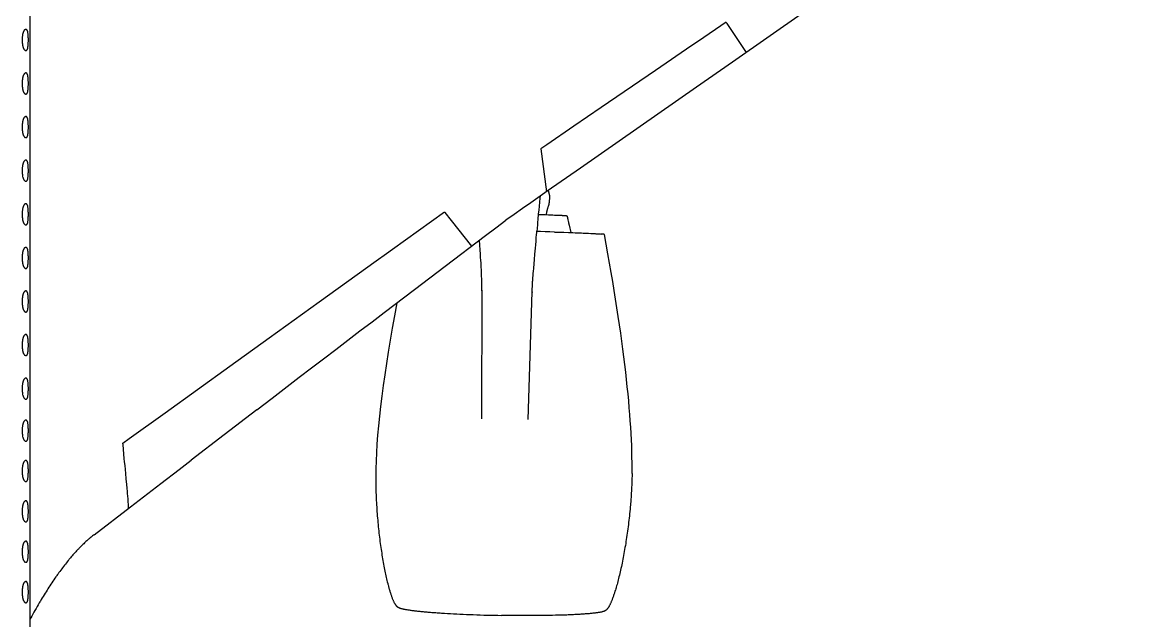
# Model space of a CAD drawing. Header units: millimetres. Extents: x -1718 to 143559, y -78490 to 15626.
# Drawn here: x 114042 to 131448, y -56601 to -47180 of the extents above; entities that cross this region are included whole.
import ezdxf

# ---------------------------------------------------------------- set-up
doc = ezdxf.new("R2010")
doc.units = ezdxf.units.MM
doc.header["$MEASUREMENT"] = 0
doc.layers.get('0').update_dxf_attribs({"linetype": 'CONTINUOUS'})

msp = doc.modelspace()

# ---------------------------------------------------------------- linework, layer by layer
at = {"color": 7, "ltscale": 0.03937}
for p, q in [((114162, -34121), (114162, -61865)), ((125112, -47180), (124678, -47478)), ((122293, -49109), (122201, -49172)), ((121274, -51410), (121267, -53422)), ((122000, -53435), (122063, -51424)), ((115626, -53805), (115724, -53734)), ((115629, -53831), (115626, -53805))]:
    msp.add_line(p, q, dxfattribs=at)
at = {"color": 7, "ltscale": 7.68947e-06}
msp.add_line((124678, -47478), (124678, -47478), dxfattribs=at)
at = {"color": 7, "ltscale": 0.009976}
msp.add_line((122201, -49172), (122289, -49849), dxfattribs=at)
at = {"color": 7, "ltscale": 0.013345}
msp.add_line((120684, -50165), (120692, -50176), dxfattribs=at)
at = {"color": 7, "ltscale": 3.84473e-06}
msp.add_line((119771, -50822), (119771, -50822), dxfattribs=at)
at = {"color": 7, "ltscale": 1.92237e-06}
msp.add_line((115654, -54097), (115654, -54097), dxfattribs=at)
at = {"color": 7, "ltscale": 4.08701e-05}
msp.add_line((115718, -54833), (115718, -54833), dxfattribs=at)
at = {"color": 7, "ltscale": 0.03937}
for points in [[(131448, -43459), (129747, -44647), (128329, -45635), (126346, -47019), (125213, -47809), (124646, -48205)], [(114140, -47460), (114140, -47449), (114140, -47436), (114139, -47423), (114139, -47416), (114139, -47410), (114138, -47400), (114138, -47390), (114137, -47380), (114136, -47371), (114136, -47366), (114135, -47362), (114134, -47354), (114134, -47350), (114133, -47347), (114133, -47342), (114132, -47338), (114131, -47334), (114130, -47330), (114129, -47326), (114128, -47324), (114128, -47322), (114127, -47320), (114126, -47318), (114125, -47316), (114125, -47314), (114123, -47312), (114122, -47309), (114120, -47307), (114119, -47305), (114118, -47304), (114117, -47303), (114116, -47301), (114115, -47300), (114114, -47299), (114112, -47298), (114111, -47297), (114110, -47296), (114108, -47295), (114107, -47295), (114105, -47294), (114104, -47294), (114103, -47294), (114101, -47294), (114100, -47294), (114099, -47294), (114098, -47294), (114097, -47294), (114096, -47294), (114095, -47295), (114093, -47295), (114092, -47296), (114091, -47296), (114090, -47297), (114089, -47297), (114087, -47298), (114085, -47300), (114083, -47301), (114081, -47303), (114079, -47304), (114078, -47306), (114077, -47307), (114076, -47308), (114073, -47311), (114070, -47314), (114070, -47315), (114068, -47317), (114067, -47319), (114066, -47321), (114064, -47324), (114063, -47327), (114061, -47331), (114060, -47334), (114058, -47338), (114058, -47341), (114057, -47343), (114056, -47346), (114055, -47349), (114054, -47354), (114052, -47360)], [(125112, -47180), (125119, -47191), (125126, -47201), (125136, -47216), (125147, -47233), (125429, -47659)], [(114052, -47361), (114051, -47366), (114050, -47372), (114049, -47378), (114048, -47382), (114047, -47386), (114046, -47393), (114045, -47401), (114044, -47410), (114044, -47418), (114043, -47426), (114042, -47435), (114042, -47443), (114042, -47452), (114042, -47460)], [(114042, -47460), (114042, -47469), (114042, -47478), (114042, -47487), (114043, -47495), (114044, -47504), (114044, -47513), (114045, -47517), (114045, -47521), (114046, -47527), (114047, -47532), (114048, -47538), (114048, -47541), (114049, -47545), (114050, -47550), (114051, -47555), (114052, -47559)], [(114052, -47560), (114053, -47563), (114054, -47566), (114055, -47570), (114056, -47574), (114057, -47578), (114059, -47582), (114060, -47586), (114062, -47590), (114063, -47594), (114064, -47595), (114065, -47597), (114066, -47599), (114067, -47601), (114068, -47603), (114069, -47605), (114070, -47605), (114073, -47609), (114075, -47611), (114078, -47614), (114079, -47615), (114080, -47616), (114082, -47618), (114084, -47620), (114086, -47621), (114088, -47622), (114090, -47624), (114091, -47624), (114092, -47625), (114093, -47625), (114094, -47625), (114095, -47626), (114096, -47626), (114097, -47626), (114099, -47627), (114101, -47627), (114102, -47627), (114104, -47626), (114105, -47626), (114107, -47626), (114108, -47625), (114110, -47624), (114111, -47623), (114113, -47622), (114114, -47621), (114115, -47620), (114117, -47618), (114118, -47617), (114119, -47616), (114119, -47615), (114120, -47614), (114121, -47612), (114122, -47610), (114124, -47608), (114125, -47606), (114125, -47605), (114126, -47602), (114127, -47600), (114128, -47598), (114129, -47596), (114129, -47594), (114130, -47591), (114131, -47587), (114132, -47583), (114132, -47579), (114133, -47574), (114134, -47570), (114134, -47566), (114135, -47559), (114136, -47554), (114136, -47550), (114137, -47541), (114138, -47531), (114138, -47521), (114139, -47511), (114139, -47505), (114139, -47498), (114140, -47485), (114140, -47472), (114140, -47460)], [(124678, -47478), (124573, -47549), (124002, -47940), (123150, -48523), (122719, -48818), (122293, -49109)], [(114140, -48146), (114140, -48135), (114140, -48122), (114139, -48109), (114139, -48102), (114139, -48096), (114138, -48086), (114138, -48076), (114137, -48066), (114136, -48057), (114136, -48052), (114135, -48048), (114134, -48040), (114134, -48036), (114133, -48033), (114133, -48028), (114132, -48024), (114131, -48020), (114130, -48016), (114129, -48012), (114128, -48010), (114128, -48008), (114127, -48006), (114126, -48004), (114125, -48002), (114125, -48000), (114123, -47998), (114122, -47995), (114120, -47993), (114119, -47991), (114118, -47990), (114117, -47989), (114116, -47987), (114115, -47986), (114114, -47985), (114112, -47984), (114111, -47983), (114110, -47982), (114108, -47981), (114107, -47981), (114105, -47980), (114104, -47980), (114103, -47980), (114101, -47980), (114100, -47980), (114099, -47980), (114098, -47980), (114097, -47980), (114096, -47980), (114095, -47980), (114093, -47981), (114092, -47982), (114091, -47982), (114090, -47983), (114089, -47983), (114087, -47984), (114085, -47986), (114083, -47987), (114081, -47989), (114079, -47990), (114078, -47992), (114077, -47993), (114076, -47994), (114073, -47997), (114070, -48000), (114070, -48001), (114068, -48003), (114067, -48005), (114066, -48007), (114064, -48010), (114063, -48013), (114061, -48017), (114060, -48020), (114058, -48024), (114058, -48027), (114057, -48029), (114056, -48032), (114055, -48035), (114054, -48040), (114052, -48046)], [(114052, -48047), (114051, -48052), (114050, -48058), (114049, -48064), (114048, -48068), (114047, -48072), (114046, -48079), (114045, -48087), (114044, -48095), (114044, -48104), (114043, -48112), (114042, -48121), (114042, -48129), (114042, -48138), (114042, -48146)], [(114042, -48146), (114042, -48155), (114042, -48164), (114042, -48173), (114043, -48181), (114044, -48190), (114044, -48199), (114045, -48203), (114045, -48207), (114046, -48213), (114047, -48218), (114048, -48224), (114048, -48227), (114049, -48231), (114050, -48236), (114051, -48241), (114052, -48245)], [(114052, -48246), (114053, -48249), (114054, -48252), (114055, -48256), (114056, -48260), (114057, -48264), (114059, -48268), (114060, -48272), (114062, -48276), (114063, -48280), (114064, -48281), (114065, -48283), (114066, -48285), (114067, -48287), (114068, -48289), (114069, -48290), (114070, -48291), (114073, -48294), (114075, -48297), (114078, -48300), (114079, -48301), (114080, -48302), (114082, -48304), (114084, -48306), (114086, -48307), (114088, -48308), (114090, -48310), (114091, -48310), (114092, -48311), (114093, -48311), (114094, -48311), (114095, -48312), (114096, -48312), (114097, -48312), (114099, -48313), (114101, -48313), (114102, -48313), (114104, -48312), (114105, -48312), (114107, -48312), (114108, -48311), (114110, -48310), (114111, -48309), (114113, -48308), (114114, -48307), (114115, -48306), (114117, -48304), (114118, -48303), (114119, -48302), (114119, -48301), (114120, -48300), (114121, -48298), (114122, -48296), (114124, -48294), (114125, -48292), (114125, -48291), (114126, -48288), (114127, -48286), (114128, -48284), (114129, -48282), (114129, -48280), (114130, -48277), (114131, -48273), (114132, -48269), (114132, -48264), (114133, -48260), (114134, -48256), (114134, -48252), (114135, -48245), (114136, -48240), (114136, -48236), (114137, -48227), (114138, -48217), (114138, -48207), (114139, -48197), (114139, -48191), (114139, -48184), (114140, -48171), (114140, -48158), (114140, -48146)], [(124646, -48205), (122822, -49478), (122301, -49841), (122041, -50023), (121910, -50114), (121780, -50205), (121650, -50296)], [(114052, -48733), (114051, -48738), (114050, -48744), (114049, -48750), (114048, -48754), (114047, -48758), (114046, -48765), (114045, -48773), (114044, -48781), (114044, -48790), (114043, -48798), (114042, -48807), (114042, -48815), (114042, -48824), (114042, -48832)], [(114140, -48832), (114140, -48821), (114140, -48808), (114139, -48795), (114139, -48788), (114139, -48782), (114138, -48772), (114138, -48762), (114137, -48752), (114136, -48742), (114136, -48738), (114135, -48734), (114134, -48726), (114134, -48722), (114133, -48719), (114133, -48714), (114132, -48710), (114131, -48706), (114130, -48702), (114129, -48698), (114128, -48696), (114128, -48694), (114127, -48692), (114126, -48690), (114125, -48688), (114125, -48686), (114123, -48684), (114122, -48681), (114120, -48679), (114119, -48677), (114118, -48676), (114117, -48675), (114116, -48673), (114115, -48672), (114114, -48671), (114112, -48670), (114111, -48669), (114110, -48668), (114108, -48667), (114107, -48667), (114105, -48666), (114104, -48666), (114103, -48666), (114101, -48666), (114100, -48666), (114099, -48666), (114098, -48666), (114097, -48666), (114096, -48666), (114095, -48666), (114093, -48667), (114092, -48668), (114091, -48668), (114090, -48669), (114089, -48669), (114087, -48670), (114085, -48672), (114083, -48673), (114081, -48675), (114079, -48676), (114078, -48678), (114077, -48679), (114076, -48680), (114073, -48683), (114070, -48686), (114070, -48687), (114068, -48689), (114067, -48691), (114066, -48693), (114064, -48696), (114063, -48699), (114061, -48703), (114060, -48706), (114058, -48710), (114058, -48713), (114057, -48715), (114056, -48718), (114055, -48721), (114054, -48726), (114052, -48732)], [(114042, -48832), (114042, -48841), (114042, -48850), (114042, -48859), (114043, -48867), (114044, -48876), (114044, -48885), (114045, -48889), (114045, -48893), (114046, -48899), (114047, -48904), (114048, -48910), (114048, -48913), (114049, -48917), (114050, -48922), (114051, -48927), (114052, -48931)], [(114052, -48932), (114053, -48935), (114054, -48938), (114055, -48942), (114056, -48946), (114057, -48950), (114059, -48954), (114060, -48958), (114062, -48962), (114063, -48966), (114064, -48967), (114065, -48969), (114066, -48971), (114067, -48973), (114068, -48975), (114069, -48976), (114070, -48977), (114073, -48980), (114075, -48983), (114078, -48986), (114079, -48987), (114080, -48988), (114082, -48990), (114084, -48992), (114086, -48993), (114088, -48994), (114090, -48996), (114091, -48996), (114092, -48997), (114093, -48997), (114094, -48997), (114095, -48998), (114096, -48998), (114097, -48998), (114099, -48999), (114101, -48999), (114102, -48999), (114104, -48998), (114105, -48998), (114107, -48998), (114108, -48997), (114110, -48996), (114111, -48995), (114113, -48994), (114114, -48993), (114115, -48992), (114117, -48990), (114118, -48989), (114119, -48988), (114119, -48987), (114120, -48986), (114121, -48984), (114122, -48982), (114124, -48980), (114125, -48978), (114125, -48977), (114126, -48974), (114127, -48972), (114128, -48970), (114129, -48967), (114129, -48966), (114130, -48963), (114131, -48959), (114132, -48955), (114132, -48950), (114133, -48946), (114134, -48942), (114134, -48938), (114135, -48931), (114136, -48926), (114136, -48922), (114137, -48913), (114138, -48903), (114138, -48893), (114139, -48883), (114139, -48877), (114139, -48870), (114140, -48857), (114140, -48844), (114140, -48832)], [(114052, -49419), (114051, -49424), (114050, -49430), (114049, -49436), (114048, -49440), (114047, -49444), (114046, -49451), (114045, -49459), (114044, -49467), (114044, -49476), (114043, -49484), (114042, -49492), (114042, -49501), (114042, -49510), (114042, -49518)], [(114140, -49518), (114140, -49507), (114140, -49494), (114139, -49481), (114139, -49474), (114139, -49468), (114138, -49458), (114138, -49448), (114137, -49438), (114136, -49428), (114136, -49424), (114135, -49420), (114134, -49412), (114134, -49408), (114133, -49405), (114133, -49400), (114132, -49396), (114131, -49392), (114130, -49388), (114129, -49384), (114128, -49382), (114128, -49380), (114127, -49378), (114126, -49376), (114125, -49374), (114125, -49372), (114123, -49370), (114122, -49367), (114120, -49365), (114119, -49363), (114118, -49362), (114117, -49361), (114116, -49359), (114115, -49358), (114114, -49357), (114112, -49356), (114111, -49355), (114110, -49354), (114108, -49353), (114107, -49353), (114105, -49352), (114104, -49352), (114103, -49352), (114101, -49352), (114100, -49352), (114099, -49352), (114098, -49352), (114097, -49352), (114096, -49352), (114095, -49352), (114093, -49353), (114092, -49354), (114091, -49354), (114090, -49354), (114089, -49355), (114087, -49356), (114085, -49358), (114083, -49359), (114081, -49361), (114079, -49362), (114078, -49364), (114077, -49365), (114076, -49366), (114073, -49369), (114070, -49372), (114070, -49373), (114068, -49375), (114067, -49377), (114066, -49379), (114064, -49382), (114063, -49385), (114061, -49389), (114060, -49392), (114058, -49396), (114058, -49399), (114057, -49401), (114056, -49404), (114055, -49407), (114054, -49412), (114052, -49418)], [(114042, -49518), (114042, -49527), (114042, -49536), (114042, -49545), (114043, -49553), (114044, -49562), (114044, -49571), (114045, -49575), (114045, -49579), (114046, -49585), (114047, -49590), (114048, -49596), (114048, -49599), (114049, -49603), (114050, -49608), (114051, -49613), (114052, -49617)], [(114052, -49618), (114053, -49621), (114054, -49624), (114055, -49628), (114056, -49632), (114057, -49636), (114059, -49640), (114060, -49644), (114062, -49648), (114063, -49652), (114064, -49653), (114065, -49655), (114066, -49657), (114067, -49659), (114068, -49661), (114069, -49662), (114070, -49663), (114073, -49666), (114075, -49669), (114078, -49672), (114079, -49673), (114080, -49674), (114082, -49676), (114084, -49678), (114086, -49679), (114088, -49680), (114090, -49682), (114091, -49682), (114092, -49683), (114093, -49683), (114094, -49683), (114095, -49684), (114096, -49684), (114097, -49684), (114099, -49685), (114101, -49685), (114102, -49685), (114104, -49684), (114105, -49684), (114107, -49684), (114108, -49683), (114110, -49682), (114111, -49681), (114113, -49680), (114114, -49679), (114115, -49678), (114117, -49676), (114118, -49675), (114119, -49674), (114119, -49673), (114120, -49672), (114121, -49670), (114122, -49668), (114124, -49666), (114125, -49664), (114125, -49663), (114126, -49660), (114127, -49658), (114128, -49656), (114129, -49653), (114129, -49652), (114130, -49649), (114131, -49645), (114132, -49641), (114132, -49636), (114133, -49632), (114134, -49628), (114134, -49624), (114135, -49617), (114136, -49612), (114136, -49608), (114137, -49599), (114138, -49589), (114138, -49579), (114139, -49569), (114139, -49563), (114139, -49556), (114140, -49543), (114140, -49530), (114140, -49518)], [(122189, -49919), (122186, -49950), (122180, -50013), (122173, -50076), (122167, -50137), (122160, -50197), (122158, -50217)], [(122335, -49933), (122335, -49943), (122334, -49953), (122334, -49962), (122334, -49970), (122333, -49979), (122333, -49987), (122332, -49994), (122331, -50001), (122331, -50008), (122330, -50014), (122329, -50021), (122328, -50027), (122327, -50032), (122326, -50038), (122325, -50043), (122324, -50048), (122323, -50053), (122322, -50057), (122321, -50062), (122320, -50066), (122318, -50070), (122317, -50075), (122316, -50079), (122315, -50083), (122312, -50091), (122309, -50099), (122307, -50107), (122304, -50115), (122302, -50119), (122301, -50124), (122300, -50128), (122298, -50133), (122297, -50138), (122296, -50143), (122294, -50149), (122293, -50154), (122292, -50160), (122291, -50166), (122289, -50173), (122288, -50179), (122287, -50187), (122286, -50194), (122285, -50202), (122284, -50210)], [(122315, -49831), (122318, -49840), (122320, -49848), (122322, -49856), (122324, -49863), (122326, -49869), (122328, -49876), (122329, -49881), (122330, -49887), (122331, -49891), (122332, -49896), (122333, -49900), (122334, -49905), (122334, -49909), (122334, -49912), (122335, -49916), (122335, -49920), (122335, -49923), (122335, -49926), (122335, -49930), (122335, -49933)], [(114052, -50105), (114051, -50110), (114050, -50116), (114049, -50122), (114048, -50126), (114047, -50130), (114046, -50137), (114045, -50145), (114044, -50153), (114044, -50162), (114043, -50170), (114042, -50178), (114042, -50187), (114042, -50196), (114042, -50204)], [(114140, -50204), (114140, -50193), (114140, -50180), (114139, -50167), (114139, -50160), (114139, -50154), (114138, -50144), (114138, -50134), (114137, -50124), (114136, -50114), (114136, -50110), (114135, -50106), (114134, -50098), (114134, -50094), (114133, -50091), (114133, -50086), (114132, -50082), (114131, -50078), (114130, -50074), (114129, -50070), (114128, -50068), (114128, -50066), (114127, -50064), (114126, -50062), (114125, -50060), (114125, -50058), (114123, -50056), (114122, -50053), (114120, -50051), (114119, -50049), (114118, -50048), (114117, -50047), (114116, -50045), (114115, -50044), (114114, -50043), (114112, -50042), (114111, -50041), (114110, -50040), (114108, -50039), (114107, -50039), (114105, -50038), (114104, -50038), (114103, -50038), (114101, -50038), (114100, -50038), (114099, -50038), (114098, -50038), (114097, -50038), (114096, -50038), (114095, -50038), (114093, -50039), (114092, -50040), (114091, -50040), (114090, -50040), (114089, -50041), (114087, -50042), (114085, -50044), (114083, -50045), (114081, -50047), (114079, -50048), (114078, -50050), (114077, -50051), (114076, -50052), (114073, -50055), (114070, -50058), (114070, -50059), (114068, -50061), (114067, -50063), (114066, -50065), (114064, -50068), (114063, -50071), (114061, -50075), (114060, -50078), (114058, -50082), (114058, -50085), (114057, -50087), (114056, -50090), (114055, -50093), (114054, -50098), (114052, -50104)], [(114042, -50204), (114042, -50213), (114042, -50222), (114042, -50231), (114043, -50239), (114044, -50248), (114044, -50257), (114045, -50261), (114045, -50265), (114046, -50271), (114047, -50276), (114048, -50282), (114048, -50285), (114049, -50289), (114050, -50294), (114051, -50299), (114052, -50303)], [(114052, -50304), (114053, -50307), (114054, -50310), (114055, -50314), (114056, -50318), (114057, -50322), (114059, -50326), (114060, -50330), (114062, -50334), (114063, -50338), (114064, -50339), (114065, -50341), (114066, -50343), (114067, -50345), (114068, -50347), (114069, -50348), (114070, -50349), (114073, -50352), (114075, -50355), (114078, -50358), (114079, -50359), (114080, -50360), (114082, -50362), (114084, -50364), (114086, -50365), (114088, -50366), (114090, -50368), (114091, -50368), (114092, -50369), (114093, -50369), (114094, -50369), (114095, -50370), (114096, -50370), (114097, -50370), (114099, -50371), (114101, -50371), (114102, -50371), (114104, -50370), (114105, -50370), (114107, -50370), (114108, -50369), (114110, -50368), (114111, -50367), (114113, -50366), (114114, -50365), (114115, -50364), (114117, -50362), (114118, -50361), (114119, -50360), (114119, -50359), (114120, -50358), (114121, -50356), (114122, -50354), (114124, -50352), (114125, -50350), (114125, -50349), (114126, -50346), (114127, -50344), (114128, -50342), (114129, -50339), (114129, -50338), (114130, -50335), (114131, -50331), (114132, -50327), (114132, -50322), (114133, -50318), (114134, -50314), (114134, -50310), (114135, -50303), (114136, -50298), (114136, -50294), (114137, -50285), (114138, -50275), (114138, -50265), (114139, -50255), (114139, -50249), (114139, -50242), (114140, -50229), (114140, -50216), (114140, -50204)], [(119737, -51749), (120215, -51385), (120693, -51022), (121331, -50538), (121491, -50417), (121650, -50296)], [(119771, -50822), (119865, -50754), (120684, -50165)], [(120692, -50176), (120790, -50300), (121110, -50706)], [(122158, -50217), (122158, -50219), (122157, -50230), (122156, -50236), (122155, -50249), (122153, -50272), (122151, -50295), (122149, -50319), (122145, -50369), (122141, -50422), (122137, -50475)], [(122159, -50206), (122215, -50208), (122268, -50209), (122319, -50211), (122367, -50213), (122390, -50214), (122412, -50215), (122439, -50216), (122465, -50217), (122489, -50218)], [(122489, -50218), (122496, -50219), (122509, -50219), (122518, -50220), (122522, -50220), (122529, -50220), (122535, -50221), (122542, -50221), (122548, -50222), (122552, -50222), (122560, -50223), (122565, -50224), (122567, -50224), (122571, -50225), (122576, -50225), (122578, -50225), (122580, -50225), (122583, -50225), (122586, -50225), (122590, -50225), (122594, -50225), (122596, -50225), (122597, -50225), (122600, -50225), (122601, -50225), (122602, -50225), (122603, -50225), (122604, -50226), (122606, -50226), (122607, -50226), (122608, -50227), (122608, -50227), (122609, -50228), (122610, -50228), (122610, -50228), (122610, -50229), (122611, -50229), (122611, -50230), (122612, -50231), (122613, -50232), (122613, -50233), (122613, -50234), (122614, -50235), (122614, -50237), (122615, -50238), (122615, -50240), (122615, -50242), (122616, -50244), (122616, -50247), (122617, -50250), (122617, -50253), (122618, -50257), (122619, -50261), (122621, -50268), (122622, -50273), (122624, -50283), (122626, -50292), (122630, -50310), (122633, -50320), (122637, -50340), (122645, -50375), (122671, -50491)], [(122063, -51415), (122069, -51301), (122070, -51281), (122071, -51261), (122072, -51246), (122073, -51231), (122075, -51200), (122078, -51170), (122079, -51150), (122081, -51130), (122083, -51103), (122088, -51050), (122099, -50917), (122106, -50832), (122115, -50736), (122119, -50682), (122124, -50628), (122128, -50574), (122133, -50521), (122135, -50498), (122137, -50475)], [(122128, -50474), (122131, -50474), (122133, -50474), (122135, -50474), (122136, -50475), (122136, -50475), (122136, -50475), (122137, -50475), (122137, -50475), (122137, -50475)], [(122412, -50483), (122340, -50481), (122267, -50479), (122194, -50477), (122137, -50476)], [(121253, -50882), (121252, -50858), (121250, -50833), (121249, -50809), (121247, -50785), (121246, -50762), (121244, -50738), (121242, -50714), (121240, -50690), (121238, -50664), (121236, -50638), (121234, -50612)], [(122412, -50483), (122487, -50485), (122562, -50487), (122634, -50490), (122705, -50492), (122740, -50494), (122774, -50495), (122806, -50496), (122838, -50497), (122867, -50499), (122895, -50500), (122921, -50501), (122947, -50502), (122984, -50504), (123019, -50506), (123052, -50508), (123067, -50509), (123081, -50509), (123094, -50510), (123106, -50511), (123120, -50512), (123134, -50513), (123147, -50514)], [(123201, -50523), (123201, -50523), (123201, -50523), (123201, -50523), (123201, -50522), (123200, -50522), (123200, -50522), (123199, -50521), (123197, -50521), (123196, -50521), (123195, -50520), (123193, -50520), (123191, -50520), (123188, -50519), (123186, -50519), (123180, -50518), (123173, -50517), (123167, -50516), (123161, -50516), (123154, -50515), (123147, -50514)], [(114052, -50791), (114051, -50796), (114050, -50802), (114049, -50808), (114048, -50812), (114047, -50816), (114046, -50823), (114045, -50831), (114044, -50839), (114044, -50848), (114043, -50856), (114042, -50864), (114042, -50873), (114042, -50882), (114042, -50890)], [(114140, -50890), (114140, -50879), (114140, -50866), (114139, -50853), (114139, -50846), (114139, -50840), (114138, -50829), (114138, -50820), (114137, -50810), (114136, -50800), (114136, -50796), (114135, -50791), (114134, -50784), (114134, -50780), (114133, -50777), (114133, -50772), (114132, -50768), (114131, -50764), (114130, -50760), (114129, -50756), (114128, -50754), (114128, -50752), (114127, -50750), (114126, -50748), (114125, -50746), (114125, -50744), (114123, -50742), (114122, -50739), (114120, -50737), (114119, -50735), (114118, -50734), (114117, -50733), (114116, -50731), (114115, -50730), (114114, -50729), (114112, -50728), (114111, -50727), (114110, -50726), (114108, -50725), (114107, -50725), (114105, -50724), (114104, -50724), (114103, -50724), (114101, -50724), (114100, -50724), (114099, -50724), (114098, -50724), (114097, -50724), (114096, -50724), (114095, -50724), (114093, -50725), (114092, -50726), (114091, -50726), (114090, -50726), (114089, -50727), (114087, -50728), (114085, -50730), (114083, -50731), (114081, -50733), (114079, -50734), (114078, -50736), (114077, -50737), (114076, -50738), (114073, -50741), (114070, -50744), (114070, -50745), (114068, -50747), (114067, -50749), (114066, -50751), (114064, -50754), (114063, -50757), (114061, -50761), (114060, -50764), (114058, -50768), (114058, -50771), (114057, -50773), (114056, -50776), (114055, -50779), (114054, -50784), (114052, -50790)], [(115724, -53734), (116292, -53326), (117309, -52594), (117928, -52148), (118716, -51581), (119611, -50937), (119771, -50822)], [(114042, -50890), (114042, -50899), (114042, -50908), (114042, -50917), (114043, -50925), (114044, -50934), (114044, -50943), (114045, -50947), (114045, -50951), (114046, -50957), (114047, -50962), (114048, -50967), (114048, -50971), (114049, -50975), (114050, -50980), (114051, -50985), (114052, -50989)], [(114052, -50990), (114053, -50993), (114054, -50996), (114055, -51000), (114056, -51004), (114057, -51008), (114059, -51012), (114060, -51016), (114062, -51020), (114063, -51024), (114064, -51025), (114065, -51027), (114066, -51029), (114067, -51031), (114068, -51033), (114069, -51034), (114070, -51035), (114073, -51038), (114075, -51041), (114078, -51044), (114079, -51045), (114080, -51046), (114082, -51048), (114084, -51050), (114086, -51051), (114088, -51052), (114090, -51054), (114091, -51054), (114092, -51055), (114093, -51055), (114094, -51055), (114095, -51056), (114096, -51056), (114097, -51056), (114099, -51057), (114101, -51057), (114102, -51057), (114104, -51056), (114105, -51056), (114107, -51056), (114108, -51055), (114110, -51054), (114111, -51053), (114113, -51052), (114114, -51051), (114115, -51050), (114117, -51048), (114118, -51047), (114119, -51046), (114119, -51045), (114120, -51044), (114121, -51042), (114122, -51040), (114124, -51038), (114125, -51036), (114125, -51035), (114126, -51032), (114127, -51030), (114128, -51028), (114129, -51025), (114129, -51024), (114130, -51021), (114131, -51017), (114132, -51013), (114132, -51008), (114133, -51004), (114134, -51000), (114134, -50996), (114135, -50989), (114136, -50984), (114136, -50980), (114137, -50970), (114138, -50961), (114138, -50951), (114139, -50941), (114139, -50934), (114139, -50928), (114140, -50915), (114140, -50902), (114140, -50890)], [(121274, -51410), (121274, -51386), (121274, -51361), (121274, -51337), (121273, -51313), (121273, -51291), (121272, -51270), (121272, -51248), (121271, -51232), (121270, -51216), (121269, -51184), (121268, -51151), (121266, -51119), (121264, -51079), (121262, -51038), (121260, -51001), (121259, -50975), (121256, -50925), (121253, -50882)], [(114052, -51477), (114051, -51482), (114050, -51488), (114049, -51494), (114048, -51498), (114047, -51502), (114046, -51509), (114045, -51517), (114044, -51525), (114044, -51534), (114043, -51542), (114042, -51550), (114042, -51559), (114042, -51567), (114042, -51576)], [(114140, -51576), (114140, -51565), (114140, -51552), (114139, -51539), (114139, -51532), (114139, -51526), (114138, -51515), (114138, -51506), (114137, -51496), (114136, -51486), (114136, -51482), (114135, -51477), (114134, -51470), (114134, -51466), (114133, -51463), (114133, -51458), (114132, -51454), (114131, -51450), (114130, -51446), (114129, -51442), (114128, -51440), (114128, -51438), (114127, -51436), (114126, -51434), (114125, -51432), (114125, -51430), (114123, -51428), (114122, -51425), (114120, -51423), (114119, -51421), (114118, -51420), (114117, -51419), (114116, -51417), (114115, -51416), (114114, -51415), (114112, -51414), (114111, -51413), (114110, -51412), (114108, -51411), (114107, -51411), (114105, -51410), (114104, -51410), (114103, -51410), (114101, -51410), (114100, -51410), (114099, -51410), (114098, -51410), (114097, -51410), (114096, -51410), (114095, -51410), (114093, -51411), (114092, -51411), (114091, -51412), (114090, -51412), (114089, -51413), (114087, -51414), (114085, -51416), (114083, -51417), (114081, -51419), (114079, -51420), (114078, -51422), (114077, -51423), (114076, -51424), (114073, -51427), (114070, -51430), (114070, -51431), (114068, -51433), (114067, -51435), (114066, -51437), (114064, -51440), (114063, -51443), (114061, -51447), (114060, -51450), (114058, -51454), (114058, -51457), (114057, -51459), (114056, -51462), (114055, -51464), (114054, -51470), (114052, -51476)], [(121274, -51397), (121274, -51397), (121274, -51398), (121274, -51398), (121274, -51400), (121274, -51401), (121274, -51404), (121274, -51410), (121274, -51416)], [(121274, -51410), (121274, -51411), (121274, -51415), (121274, -51420)], [(122063, -51426), (122063, -51431), (122063, -51434), (122063, -51435), (122063, -51435), (122063, -51435), (122063, -51434), (122063, -51430), (122063, -51424), (122063, -51418), (122063, -51416), (122063, -51415)], [(122063, -51434), (122063, -51432), (122063, -51429), (122063, -51425), (122063, -51424)], [(114042, -51576), (114042, -51585), (114042, -51594), (114042, -51603), (114043, -51611), (114044, -51620), (114044, -51629), (114045, -51633), (114045, -51637), (114046, -51643), (114047, -51648), (114048, -51653), (114048, -51657), (114049, -51661), (114050, -51666), (114051, -51671), (114052, -51675)], [(114052, -51676), (114053, -51679), (114054, -51682), (114055, -51686), (114056, -51690), (114057, -51694), (114059, -51698), (114060, -51702), (114062, -51706), (114063, -51710), (114064, -51711), (114065, -51713), (114066, -51715), (114067, -51717), (114068, -51719), (114069, -51720), (114070, -51721), (114073, -51724), (114075, -51727), (114078, -51730), (114079, -51731), (114080, -51732), (114082, -51734), (114084, -51736), (114086, -51737), (114088, -51738), (114090, -51740), (114091, -51740), (114092, -51741), (114093, -51741), (114094, -51741), (114095, -51742), (114096, -51742), (114097, -51742), (114099, -51743), (114101, -51743), (114102, -51743), (114104, -51742), (114105, -51742), (114107, -51742), (114108, -51741), (114110, -51740), (114111, -51739), (114113, -51738), (114114, -51737), (114115, -51736), (114117, -51734), (114118, -51733), (114119, -51732), (114119, -51731), (114120, -51730), (114121, -51728), (114122, -51726), (114124, -51724), (114125, -51722), (114125, -51721), (114126, -51718), (114127, -51716), (114128, -51714), (114129, -51711), (114129, -51709), (114130, -51707), (114131, -51703), (114132, -51699), (114132, -51694), (114133, -51690), (114134, -51686), (114134, -51682), (114135, -51675), (114136, -51670), (114136, -51666), (114137, -51656), (114138, -51647), (114138, -51637), (114139, -51627), (114139, -51620), (114139, -51614), (114140, -51601), (114140, -51588), (114140, -51576)], [(117733, -53279), (117972, -53096), (118210, -52914), (118401, -52768), (118591, -52622), (118782, -52477), (118973, -52331), (119164, -52185), (119355, -52040), (119546, -51894), (119737, -51749)], [(114052, -52163), (114051, -52168), (114050, -52174), (114049, -52180), (114048, -52184), (114047, -52188), (114046, -52195), (114045, -52203), (114044, -52211), (114044, -52220), (114043, -52228), (114042, -52236), (114042, -52245), (114042, -52253), (114042, -52262)], [(114140, -52262), (114140, -52251), (114140, -52238), (114139, -52225), (114139, -52218), (114139, -52212), (114138, -52201), (114138, -52192), (114137, -52182), (114136, -52172), (114136, -52168), (114135, -52163), (114134, -52156), (114134, -52152), (114133, -52149), (114133, -52144), (114132, -52140), (114131, -52136), (114130, -52132), (114129, -52128), (114128, -52126), (114128, -52124), (114127, -52122), (114126, -52120), (114125, -52118), (114125, -52116), (114123, -52114), (114122, -52111), (114120, -52109), (114119, -52107), (114118, -52106), (114117, -52105), (114116, -52103), (114115, -52102), (114114, -52101), (114112, -52100), (114111, -52099), (114110, -52098), (114108, -52097), (114107, -52097), (114105, -52096), (114104, -52096), (114103, -52096), (114101, -52096), (114100, -52096), (114099, -52096), (114098, -52096), (114097, -52096), (114096, -52096), (114095, -52096), (114093, -52097), (114092, -52097), (114091, -52098), (114090, -52098), (114089, -52099), (114087, -52100), (114085, -52102), (114083, -52103), (114081, -52105), (114079, -52106), (114078, -52108), (114077, -52109), (114076, -52110), (114073, -52113), (114070, -52116), (114070, -52117), (114068, -52119), (114067, -52121), (114066, -52123), (114064, -52126), (114063, -52129), (114061, -52133), (114060, -52136), (114058, -52140), (114058, -52142), (114057, -52145), (114056, -52148), (114055, -52150), (114054, -52156), (114052, -52162)], [(114042, -52262), (114042, -52271), (114042, -52280), (114042, -52289), (114043, -52297), (114044, -52306), (114044, -52315), (114045, -52319), (114045, -52323), (114046, -52329), (114047, -52334), (114048, -52339), (114048, -52343), (114049, -52347), (114050, -52352), (114051, -52357), (114052, -52361)], [(114052, -52362), (114053, -52365), (114054, -52368), (114055, -52372), (114056, -52376), (114057, -52380), (114059, -52384), (114060, -52388), (114062, -52392), (114063, -52396), (114064, -52397), (114065, -52399), (114066, -52401), (114067, -52403), (114068, -52405), (114069, -52406), (114070, -52407), (114073, -52410), (114075, -52413), (114078, -52416), (114079, -52417), (114080, -52418), (114082, -52420), (114084, -52422), (114086, -52423), (114088, -52424), (114090, -52426), (114091, -52426), (114092, -52427), (114093, -52427), (114094, -52427), (114095, -52428), (114096, -52428), (114097, -52428), (114099, -52429), (114101, -52429), (114102, -52429), (114104, -52428), (114105, -52428), (114107, -52428), (114108, -52427), (114110, -52426), (114111, -52425), (114113, -52424), (114114, -52423), (114115, -52422), (114117, -52420), (114118, -52419), (114119, -52418), (114119, -52417), (114120, -52416), (114121, -52414), (114122, -52412), (114124, -52410), (114125, -52408), (114125, -52407), (114126, -52404), (114127, -52402), (114128, -52400), (114129, -52397), (114129, -52395), (114130, -52393), (114131, -52389), (114132, -52385), (114132, -52380), (114133, -52376), (114134, -52372), (114134, -52368), (114135, -52361), (114136, -52356), (114136, -52352), (114137, -52342), (114138, -52333), (114138, -52323), (114139, -52313), (114139, -52306), (114139, -52300), (114140, -52287), (114140, -52274), (114140, -52262)], [(114052, -52849), (114051, -52854), (114050, -52860), (114049, -52866), (114048, -52870), (114047, -52874), (114046, -52881), (114045, -52889), (114044, -52897), (114044, -52906), (114043, -52914), (114042, -52922), (114042, -52931), (114042, -52939), (114042, -52948)], [(114140, -52948), (114140, -52937), (114140, -52924), (114139, -52911), (114139, -52904), (114139, -52898), (114138, -52887), (114138, -52877), (114137, -52868), (114136, -52858), (114136, -52854), (114135, -52849), (114134, -52842), (114134, -52838), (114133, -52835), (114133, -52830), (114132, -52826), (114131, -52822), (114130, -52818), (114129, -52814), (114128, -52812), (114128, -52810), (114127, -52808), (114126, -52806), (114125, -52804), (114125, -52802), (114123, -52800), (114122, -52797), (114120, -52795), (114119, -52793), (114118, -52792), (114117, -52791), (114116, -52789), (114115, -52788), (114114, -52787), (114112, -52786), (114111, -52785), (114110, -52784), (114108, -52783), (114107, -52783), (114105, -52782), (114104, -52782), (114103, -52782), (114101, -52781), (114100, -52781), (114099, -52782), (114098, -52782), (114097, -52782), (114096, -52782), (114095, -52782), (114093, -52783), (114092, -52783), (114091, -52784), (114090, -52784), (114089, -52785), (114087, -52786), (114085, -52788), (114083, -52789), (114081, -52791), (114079, -52792), (114078, -52794), (114077, -52795), (114076, -52796), (114073, -52799), (114070, -52802), (114070, -52803), (114068, -52805), (114067, -52807), (114066, -52809), (114064, -52812), (114063, -52815), (114061, -52819), (114060, -52822), (114058, -52826), (114058, -52828), (114057, -52831), (114056, -52834), (114055, -52836), (114054, -52842), (114052, -52848)], [(114042, -52948), (114042, -52957), (114042, -52966), (114042, -52975), (114043, -52983), (114044, -52992), (114044, -53001), (114045, -53005), (114045, -53009), (114046, -53015), (114047, -53020), (114048, -53025), (114048, -53029), (114049, -53033), (114050, -53038), (114051, -53043), (114052, -53047)], [(114052, -53048), (114053, -53051), (114054, -53054), (114055, -53058), (114056, -53062), (114057, -53066), (114059, -53070), (114060, -53074), (114062, -53078), (114063, -53082), (114064, -53083), (114065, -53085), (114066, -53087), (114067, -53089), (114068, -53091), (114069, -53092), (114070, -53093), (114073, -53096), (114075, -53099), (114078, -53102), (114079, -53103), (114080, -53104), (114082, -53106), (114084, -53108), (114086, -53109), (114088, -53110), (114090, -53111), (114091, -53112), (114092, -53112), (114093, -53113), (114094, -53113), (114095, -53114), (114096, -53114), (114097, -53114), (114099, -53115), (114101, -53115), (114102, -53115), (114104, -53114), (114105, -53114), (114107, -53114), (114108, -53113), (114110, -53112), (114111, -53111), (114113, -53110), (114114, -53109), (114115, -53108), (114117, -53106), (114118, -53105), (114119, -53104), (114119, -53103), (114120, -53102), (114121, -53100), (114122, -53098), (114124, -53096), (114125, -53094), (114125, -53093), (114126, -53090), (114127, -53088), (114128, -53086), (114129, -53083), (114129, -53081), (114130, -53079), (114131, -53075), (114132, -53071), (114132, -53066), (114133, -53062), (114134, -53058), (114134, -53054), (114135, -53047), (114136, -53042), (114136, -53038), (114137, -53028), (114138, -53019), (114138, -53009), (114139, -52999), (114139, -52992), (114139, -52986), (114140, -52973), (114140, -52960), (114140, -52948)], [(117733, -53279), (117217, -53675), (116700, -54071)], [(114052, -53509), (114051, -53515), (114050, -53521), (114049, -53526), (114048, -53530), (114047, -53534), (114046, -53542), (114045, -53550), (114044, -53558), (114044, -53566), (114043, -53575), (114042, -53583), (114042, -53592), (114042, -53600), (114042, -53609)], [(114042, -53609), (114042, -53618), (114042, -53626), (114042, -53635), (114043, -53644), (114044, -53653), (114044, -53661), (114045, -53665), (114045, -53670), (114046, -53675), (114047, -53681), (114048, -53686), (114048, -53690), (114049, -53694), (114050, -53698), (114051, -53703), (114052, -53708)], [(114140, -53609), (114140, -53598), (114140, -53584), (114139, -53571), (114139, -53565), (114139, -53558), (114138, -53548), (114138, -53538), (114137, -53528), (114136, -53519), (114136, -53514), (114135, -53510), (114134, -53503), (114134, -53499), (114133, -53495), (114133, -53491), (114132, -53487), (114131, -53483), (114130, -53478), (114129, -53474), (114128, -53472), (114128, -53471), (114127, -53469), (114126, -53466), (114125, -53464), (114125, -53463), (114123, -53460), (114122, -53458), (114120, -53455), (114119, -53453), (114118, -53452), (114117, -53451), (114116, -53450), (114115, -53449), (114114, -53448), (114112, -53446), (114111, -53445), (114110, -53445), (114108, -53444), (114107, -53443), (114105, -53443), (114104, -53442), (114103, -53442), (114101, -53442), (114100, -53442), (114099, -53442), (114098, -53442), (114097, -53442), (114096, -53443), (114095, -53443), (114093, -53444), (114092, -53444), (114091, -53445), (114090, -53445), (114089, -53446), (114087, -53447), (114085, -53448), (114083, -53450), (114081, -53452), (114079, -53453), (114078, -53454), (114077, -53455), (114076, -53457), (114073, -53460), (114070, -53463), (114070, -53464), (114068, -53466), (114067, -53468), (114066, -53470), (114064, -53473), (114063, -53476), (114061, -53479), (114060, -53483), (114058, -53487), (114058, -53489), (114057, -53492), (114056, -53494), (114055, -53497), (114054, -53503), (114052, -53509)], [(114052, -53709), (114053, -53712), (114054, -53715), (114055, -53719), (114056, -53723), (114057, -53727), (114059, -53731), (114060, -53735), (114062, -53739), (114063, -53742), (114064, -53744), (114065, -53746), (114066, -53748), (114067, -53750), (114068, -53751), (114069, -53753), (114070, -53754), (114073, -53757), (114075, -53760), (114078, -53763), (114079, -53764), (114080, -53765), (114082, -53767), (114084, -53768), (114086, -53770), (114088, -53771), (114090, -53772), (114091, -53773), (114092, -53773), (114093, -53773), (114094, -53774), (114095, -53774), (114096, -53775), (114097, -53775), (114099, -53775), (114101, -53775), (114102, -53775), (114104, -53775), (114105, -53775), (114107, -53774), (114108, -53773), (114110, -53773), (114111, -53772), (114113, -53771), (114114, -53769), (114115, -53768), (114117, -53767), (114118, -53766), (114119, -53765), (114119, -53763), (114120, -53762), (114121, -53761), (114122, -53759), (114124, -53757), (114125, -53754), (114125, -53753), (114126, -53751), (114127, -53749), (114128, -53746), (114129, -53744), (114129, -53742), (114130, -53740), (114131, -53736), (114132, -53731), (114132, -53727), (114133, -53722), (114134, -53719), (114134, -53715), (114135, -53707), (114136, -53703), (114136, -53698), (114137, -53689), (114138, -53679), (114138, -53670), (114139, -53659), (114139, -53653), (114139, -53647), (114140, -53633), (114140, -53620), (114140, -53609)], [(115654, -54097), (115649, -54046), (115629, -53831)], [(114140, -54244), (114140, -54233), (114140, -54220), (114139, -54206), (114139, -54200), (114139, -54193), (114138, -54183), (114138, -54173), (114137, -54164), (114136, -54154), (114136, -54150), (114135, -54145), (114134, -54138), (114134, -54134), (114133, -54131), (114133, -54126), (114132, -54122), (114131, -54118), (114130, -54113), (114129, -54109), (114128, -54108), (114128, -54106), (114127, -54104), (114126, -54101), (114125, -54100), (114125, -54098), (114123, -54095), (114122, -54093), (114120, -54091), (114119, -54088), (114118, -54087), (114117, -54086), (114116, -54085), (114115, -54084), (114114, -54083), (114112, -54082), (114111, -54081), (114110, -54080), (114108, -54079), (114107, -54078), (114105, -54078), (114104, -54078), (114103, -54077), (114101, -54077), (114100, -54077), (114099, -54077), (114098, -54077), (114097, -54078), (114096, -54078), (114095, -54078), (114093, -54079), (114092, -54079), (114091, -54080), (114090, -54080), (114089, -54081), (114087, -54082), (114085, -54083), (114083, -54085), (114081, -54087), (114079, -54088), (114078, -54089), (114077, -54091), (114076, -54092), (114073, -54095), (114070, -54098), (114070, -54099), (114068, -54101), (114067, -54103), (114066, -54105), (114064, -54108), (114063, -54111), (114061, -54114), (114060, -54118), (114058, -54122), (114058, -54124), (114057, -54127), (114056, -54129), (114055, -54132), (114054, -54138), (114052, -54144)], [(115174, -55245), (115746, -54805), (116223, -54438), (116509, -54218), (116700, -54071)], [(115718, -54833), (115718, -54831), (115718, -54831), (115717, -54829), (115717, -54825), (115717, -54811), (115716, -54796), (115715, -54778), (115713, -54761), (115712, -54740), (115710, -54715), (115707, -54680), (115704, -54639), (115700, -54598), (115697, -54567), (115693, -54514), (115687, -54454), (115679, -54364), (115671, -54283), (115660, -54159), (115654, -54097)], [(114052, -54144), (114051, -54150), (114050, -54156), (114049, -54162), (114048, -54165), (114047, -54169), (114046, -54177), (114045, -54185), (114044, -54193), (114044, -54201), (114043, -54210), (114042, -54218), (114042, -54227), (114042, -54235), (114042, -54244)], [(114042, -54244), (114042, -54253), (114042, -54262), (114042, -54270), (114043, -54279), (114044, -54288), (114044, -54296), (114045, -54301), (114045, -54305), (114046, -54310), (114047, -54316), (114048, -54321), (114048, -54325), (114049, -54329), (114050, -54334), (114051, -54338), (114052, -54343)], [(114052, -54344), (114053, -54347), (114054, -54350), (114055, -54354), (114056, -54358), (114057, -54362), (114059, -54366), (114060, -54370), (114062, -54374), (114063, -54377), (114064, -54379), (114065, -54381), (114066, -54383), (114067, -54385), (114068, -54387), (114069, -54388), (114070, -54389), (114073, -54392), (114075, -54395), (114078, -54398), (114079, -54399), (114080, -54400), (114082, -54402), (114084, -54403), (114086, -54405), (114088, -54406), (114090, -54407), (114091, -54408), (114092, -54408), (114093, -54409), (114094, -54409), (114095, -54409), (114096, -54410), (114097, -54410), (114099, -54410), (114101, -54410), (114102, -54410), (114104, -54410), (114105, -54410), (114107, -54409), (114108, -54409), (114110, -54408), (114111, -54407), (114113, -54406), (114114, -54405), (114115, -54403), (114117, -54402), (114118, -54401), (114119, -54400), (114119, -54399), (114120, -54397), (114121, -54396), (114122, -54394), (114124, -54392), (114125, -54389), (114125, -54388), (114126, -54386), (114127, -54384), (114128, -54382), (114129, -54379), (114129, -54377), (114130, -54375), (114131, -54371), (114132, -54367), (114132, -54362), (114133, -54358), (114134, -54354), (114134, -54350), (114135, -54342), (114136, -54338), (114136, -54333), (114137, -54324), (114138, -54315), (114138, -54305), (114139, -54295), (114139, -54288), (114139, -54282), (114140, -54269), (114140, -54255), (114140, -54244)], [(119604, -54210), (119604, -54234), (119603, -54257), (119603, -54281), (119603, -54304), (119603, -54328), (119603, -54351), (119603, -54375), (119603, -54399), (119603, -54422), (119603, -54446), (119604, -54470), (119604, -54493), (119605, -54517), (119605, -54540), (119606, -54564), (119607, -54588), (119608, -54611), (119609, -54635), (119610, -54658), (119611, -54682), (119612, -54706), (119614, -54741), (119616, -54776), (119618, -54811), (119620, -54846), (119622, -54881), (119625, -54915), (119628, -54950), (119631, -54984), (119634, -55019), (119637, -55053), (119640, -55087), (119643, -55121), (119647, -55154), (119650, -55187), (119654, -55220), (119658, -55253), (119662, -55286), (119666, -55318), (119670, -55350), (119674, -55382), (119679, -55414), (119683, -55445), (119687, -55476), (119692, -55506), (119697, -55536), (119701, -55566), (119706, -55596), (119711, -55625), (119716, -55654), (119721, -55682), (119726, -55710), (119731, -55738), (119736, -55765), (119742, -55792), (119747, -55818), (119752, -55844), (119758, -55869), (119763, -55894), (119769, -55918), (119774, -55942), (119780, -55966), (119785, -55989), (119791, -56011), (119794, -56022), (119796, -56033), (119802, -56054), (119805, -56064), (119808, -56075), (119810, -56085), (119813, -56095), (119816, -56105), (119819, -56114), (119823, -56127), (119826, -56139), (119830, -56152), (119834, -56163), (119838, -56175), (119841, -56187), (119845, -56197), (119849, -56208), (119853, -56219), (119856, -56229), (119860, -56239), (119864, -56249), (119868, -56258), (119871, -56267), (119875, -56276), (119879, -56284), (119882, -56292), (119886, -56300), (119890, -56308), (119894, -56315), (119895, -56318), (119897, -56322), (119901, -56328), (119903, -56331), (119905, -56335), (119907, -56338), (119908, -56341), (119910, -56343), (119912, -56346), (119914, -56349), (119917, -56353), (119919, -56356), (119921, -56358), (119922, -56360), (119924, -56362), (119926, -56364), (119928, -56367), (119930, -56369), (119933, -56372), (119935, -56374), (119938, -56376), (119940, -56378), (119942, -56379), (119944, -56381), (119947, -56383), (119950, -56385), (119953, -56387), (119956, -56388), (119959, -56390), (119962, -56391), (119965, -56393), (119969, -56394), (119972, -56396), (119976, -56397), (119979, -56398), (119982, -56399), (119986, -56400), (119992, -56402), (120000, -56405), (120007, -56407), (120015, -56409), (120023, -56411), (120032, -56413), (120041, -56415), (120051, -56417), (120061, -56419), (120072, -56421), (120083, -56423), (120094, -56425), (120106, -56426), (120118, -56428), (120130, -56430), (120144, -56432), (120157, -56434), (120171, -56436), (120185, -56438), (120200, -56440), (120215, -56442), (120230, -56443), (120246, -56445), (120262, -56447), (120279, -56449), (120296, -56451), (120313, -56452), (120331, -56454), (120349, -56456), (120367, -56458), (120386, -56459), (120405, -56461), (120425, -56463), (120445, -56464), (120465, -56466), (120485, -56468), (120506, -56469), (120527, -56471), (120548, -56472), (120570, -56474), (120592, -56476), (120615, -56477), (120637, -56479), (120660, -56480), (120683, -56482), (120730, -56484), (120778, -56487), (120827, -56490), (120877, -56492), (120928, -56495), (120979, -56497), (121031, -56499), (121084, -56501), (121138, -56503), (121192, -56505), (121246, -56507), (121301, -56509), (121356, -56510), (121412, -56512), (121467, -56513), (121523, -56514), (121579, -56515)], [(123634, -54281), (123634, -54304), (123634, -54328), (123633, -54351), (123632, -54375), (123632, -54398), (123631, -54422), (123630, -54445), (123629, -54469), (123628, -54492), (123627, -54516), (123626, -54540), (123624, -54563), (123623, -54587), (123622, -54610), (123620, -54634), (123618, -54658), (123617, -54681), (123615, -54705), (123613, -54728), (123611, -54752), (123609, -54775), (123606, -54810), (123603, -54845), (123600, -54880), (123596, -54915), (123593, -54950), (123589, -54985), (123585, -55019), (123581, -55053), (123577, -55087), (123572, -55121), (123568, -55155), (123563, -55189), (123559, -55222), (123554, -55255), (123549, -55288), (123544, -55321), (123539, -55353), (123534, -55386), (123529, -55417), (123523, -55449), (123518, -55480), (123512, -55512), (123507, -55542), (123501, -55573), (123496, -55603), (123490, -55633), (123484, -55662), (123478, -55691), (123472, -55719), (123466, -55748), (123460, -55775), (123454, -55803), (123448, -55830), (123442, -55856), (123435, -55882), (123429, -55908), (123423, -55933), (123417, -55958), (123410, -55982), (123404, -56006), (123398, -56029), (123391, -56052), (123385, -56073), (123382, -56084), (123379, -56095), (123372, -56116), (123369, -56126), (123366, -56137), (123363, -56147), (123360, -56157), (123356, -56167), (123353, -56176), (123349, -56188), (123345, -56201), (123341, -56213), (123337, -56224), (123332, -56236), (123328, -56247), (123324, -56258), (123320, -56269), (123316, -56279), (123312, -56289), (123308, -56299), (123304, -56309), (123300, -56318), (123296, -56326), (123292, -56335), (123288, -56343), (123284, -56351), (123279, -56359), (123276, -56367), (123272, -56374), (123270, -56377), (123268, -56381), (123264, -56387), (123262, -56390), (123260, -56393), (123258, -56396), (123256, -56399), (123254, -56402), (123252, -56404), (123250, -56408), (123247, -56411), (123245, -56414), (123242, -56417), (123240, -56420), (123237, -56422), (123235, -56425), (123232, -56427), (123230, -56430), (123228, -56432), (123225, -56434), (123223, -56435), (123221, -56437), (123218, -56438), (123216, -56440), (123213, -56442), (123210, -56444), (123206, -56445), (123203, -56447), (123200, -56448), (123197, -56449), (123194, -56451), (123190, -56452), (123187, -56453), (123183, -56454), (123180, -56455), (123176, -56456), (123170, -56458), (123162, -56460), (123155, -56462), (123146, -56463), (123138, -56465), (123129, -56467), (123120, -56468), (123110, -56470), (123100, -56472), (123089, -56473), (123079, -56475), (123067, -56476), (123055, -56478), (123043, -56479), (123030, -56481), (123017, -56482), (123004, -56484), (122990, -56485), (122976, -56487), (122961, -56488), (122946, -56489), (122930, -56491), (122914, -56492), (122898, -56493), (122882, -56494), (122864, -56496), (122847, -56497), (122829, -56498), (122811, -56499), (122792, -56500), (122774, -56501), (122754, -56502), (122735, -56503), (122715, -56504), (122695, -56505), (122674, -56506), (122654, -56507), (122632, -56508), (122611, -56509), (122589, -56509), (122567, -56510), (122545, -56511), (122522, -56512), (122499, -56512), (122476, -56513), (122429, -56514), (122381, -56515), (122332, -56516), (122282, -56517), (122231, -56518), (122179, -56518), (122127, -56518), (122074, -56519), (122021, -56519), (121967, -56519), (121912, -56519), (121857, -56519), (121802, -56518), (121746, -56518), (121691, -56517), (121635, -56516), (121579, -56515)], [(114052, -54780), (114051, -54785), (114050, -54791), (114049, -54797), (114048, -54801), (114047, -54804), (114046, -54812), (114045, -54820), (114044, -54828), (114044, -54837), (114043, -54845), (114042, -54853), (114042, -54862), (114042, -54870), (114042, -54879)], [(114140, -54879), (114140, -54868), (114140, -54855), (114139, -54842), (114139, -54835), (114139, -54829), (114138, -54818), (114138, -54808), (114137, -54799), (114136, -54789), (114136, -54785), (114135, -54780), (114134, -54773), (114134, -54769), (114133, -54766), (114133, -54761), (114132, -54757), (114131, -54753), (114130, -54749), (114129, -54745), (114128, -54743), (114128, -54741), (114127, -54739), (114126, -54737), (114125, -54735), (114125, -54733), (114123, -54730), (114122, -54728), (114120, -54726), (114119, -54724), (114118, -54723), (114117, -54721), (114116, -54720), (114115, -54719), (114114, -54718), (114112, -54717), (114111, -54716), (114110, -54715), (114108, -54714), (114107, -54714), (114105, -54713), (114104, -54713), (114103, -54713), (114101, -54712), (114100, -54712), (114099, -54712), (114098, -54713), (114097, -54713), (114096, -54713), (114095, -54713), (114093, -54714), (114092, -54714), (114091, -54715), (114090, -54715), (114089, -54716), (114087, -54717), (114085, -54719), (114083, -54720), (114081, -54722), (114079, -54723), (114078, -54724), (114077, -54726), (114076, -54727), (114073, -54730), (114070, -54733), (114070, -54734), (114068, -54736), (114067, -54738), (114066, -54740), (114064, -54743), (114063, -54746), (114061, -54750), (114060, -54753), (114058, -54757), (114058, -54759), (114057, -54762), (114056, -54765), (114055, -54767), (114054, -54773), (114052, -54779)], [(114042, -54879), (114042, -54888), (114042, -54897), (114042, -54906), (114043, -54914), (114044, -54923), (114044, -54932), (114045, -54936), (114045, -54940), (114046, -54946), (114047, -54951), (114048, -54956), (114048, -54960), (114049, -54964), (114050, -54969), (114051, -54974), (114052, -54978)], [(114052, -54979), (114053, -54982), (114054, -54985), (114055, -54989), (114056, -54993), (114057, -54997), (114059, -55001), (114060, -55005), (114062, -55009), (114063, -55013), (114064, -55014), (114065, -55016), (114066, -55018), (114067, -55020), (114068, -55022), (114069, -55023), (114070, -55024), (114073, -55027), (114075, -55030), (114078, -55033), (114079, -55034), (114080, -55035), (114082, -55037), (114084, -55039), (114086, -55040), (114088, -55041), (114090, -55042), (114091, -55043), (114092, -55043), (114093, -55044), (114094, -55044), (114095, -55045), (114096, -55045), (114097, -55045), (114099, -55045), (114101, -55046), (114102, -55045), (114104, -55045), (114105, -55045), (114107, -55044), (114108, -55044), (114110, -55043), (114111, -55042), (114113, -55041), (114114, -55040), (114115, -55039), (114117, -55037), (114118, -55036), (114119, -55035), (114119, -55034), (114120, -55033), (114121, -55031), (114122, -55029), (114124, -55027), (114125, -55025), (114125, -55023), (114126, -55021), (114127, -55019), (114128, -55017), (114129, -55014), (114129, -55012), (114130, -55010), (114131, -55006), (114132, -55002), (114132, -54997), (114133, -54993), (114134, -54989), (114134, -54985), (114135, -54978), (114136, -54973), (114136, -54969), (114137, -54959), (114138, -54950), (114138, -54940), (114139, -54930), (114139, -54923), (114139, -54917), (114140, -54904), (114140, -54891), (114140, -54879)], [(114140, -55514), (114140, -55503), (114140, -55490), (114139, -55477), (114139, -55470), (114139, -55464), (114138, -55454), (114138, -55444), (114137, -55434), (114136, -55425), (114136, -55420), (114135, -55416), (114134, -55408), (114134, -55404), (114133, -55401), (114133, -55396), (114132, -55392), (114131, -55388), (114130, -55384), (114129, -55380), (114128, -55378), (114128, -55376), (114127, -55374), (114126, -55372), (114125, -55370), (114125, -55368), (114123, -55366), (114122, -55363), (114120, -55361), (114119, -55359), (114118, -55358), (114117, -55357), (114116, -55355), (114115, -55354), (114114, -55353), (114112, -55352), (114111, -55351), (114110, -55350), (114108, -55349), (114107, -55349), (114105, -55348), (114104, -55348), (114103, -55348), (114101, -55348), (114100, -55348), (114099, -55348), (114098, -55348), (114097, -55348), (114096, -55348), (114095, -55349), (114093, -55349), (114092, -55350), (114091, -55350), (114090, -55351), (114089, -55351), (114087, -55352), (114085, -55354), (114083, -55355), (114081, -55357), (114079, -55358), (114078, -55360), (114077, -55361), (114076, -55362), (114073, -55365), (114070, -55368), (114070, -55369), (114068, -55371), (114067, -55373), (114066, -55375), (114064, -55378), (114063, -55381), (114061, -55385), (114060, -55388), (114058, -55392), (114058, -55395), (114057, -55397), (114056, -55400), (114055, -55403), (114054, -55408), (114052, -55414)], [(115174, -55245), (115162, -55254), (115150, -55264), (115138, -55274), (115126, -55284), (115114, -55294), (115102, -55304), (115095, -55310), (115088, -55316), (115081, -55322), (115074, -55328), (115060, -55340), (115046, -55353), (115034, -55364), (115022, -55376), (115010, -55387), (114997, -55399), (114985, -55411), (114975, -55421), (114966, -55430), (114956, -55440), (114948, -55448), (114941, -55455), (114934, -55463), (114927, -55471), (114919, -55478), (114912, -55486), (114898, -55501), (114884, -55517), (114869, -55532), (114855, -55548), (114841, -55564), (114828, -55580), (114814, -55596), (114804, -55608), (114793, -55620), (114783, -55632), (114775, -55642), (114768, -55651), (114752, -55670), (114737, -55688), (114722, -55707), (114708, -55726), (114693, -55745), (114678, -55765), (114664, -55784), (114649, -55803), (114635, -55823), (114621, -55842), (114607, -55862), (114598, -55873), (114590, -55885), (114582, -55896), (114574, -55908), (114558, -55931), (114542, -55954), (114526, -55978), (114510, -56001), (114494, -56025), (114479, -56048), (114463, -56072), (114448, -56096), (114433, -56120), (114418, -56144), (114403, -56168), (114388, -56192), (114373, -56216), (114358, -56240), (114343, -56264), (114329, -56289), (114320, -56303), (114312, -56318), (114294, -56347), (114277, -56377), (114260, -56406), (114244, -56436), (114227, -56465), (114211, -56495), (114194, -56525), (114178, -56555), (114162, -56585)], [(114052, -55415), (114051, -55420), (114050, -55426), (114049, -55432), (114048, -55436), (114047, -55440), (114046, -55447), (114045, -55455), (114044, -55464), (114044, -55472), (114043, -55480), (114042, -55489), (114042, -55497), (114042, -55506), (114042, -55514)], [(114042, -55514), (114042, -55523), (114042, -55532), (114042, -55541), (114043, -55550), (114044, -55558), (114044, -55567), (114045, -55571), (114045, -55575), (114046, -55581), (114047, -55586), (114048, -55592), (114048, -55595), (114049, -55599), (114050, -55604), (114051, -55609), (114052, -55613)], [(114052, -55614), (114053, -55617), (114054, -55620), (114055, -55624), (114056, -55628), (114057, -55632), (114059, -55636), (114060, -55640), (114062, -55644), (114063, -55648), (114064, -55649), (114065, -55651), (114066, -55653), (114067, -55655), (114068, -55657), (114069, -55659), (114070, -55659), (114073, -55663), (114075, -55665), (114078, -55668), (114079, -55669), (114080, -55670), (114082, -55672), (114084, -55674), (114086, -55675), (114088, -55677), (114090, -55678), (114091, -55678), (114092, -55679), (114093, -55679), (114094, -55679), (114095, -55680), (114096, -55680), (114097, -55680), (114099, -55681), (114101, -55681), (114102, -55681), (114104, -55680), (114105, -55680), (114107, -55680), (114108, -55679), (114110, -55678), (114111, -55677), (114113, -55676), (114114, -55675), (114115, -55674), (114117, -55673), (114118, -55671), (114119, -55670), (114119, -55669), (114120, -55668), (114121, -55666), (114122, -55664), (114124, -55662), (114125, -55660), (114125, -55659), (114126, -55656), (114127, -55654), (114128, -55652), (114129, -55650), (114129, -55648), (114130, -55646), (114131, -55641), (114132, -55637), (114132, -55633), (114133, -55628), (114134, -55624), (114134, -55621), (114135, -55613), (114136, -55608), (114136, -55604), (114137, -55595), (114138, -55585), (114138, -55575), (114139, -55565), (114139, -55559), (114139, -55552), (114140, -55539), (114140, -55526), (114140, -55514)], [(114140, -56149), (114140, -56139), (114140, -56125), (114139, -56112), (114139, -56105), (114139, -56099), (114138, -56089), (114138, -56079), (114137, -56069), (114136, -56060), (114136, -56055), (114135, -56051), (114134, -56043), (114134, -56040), (114133, -56036), (114133, -56032), (114132, -56027), (114131, -56023), (114130, -56019), (114129, -56015), (114128, -56013), (114128, -56011), (114127, -56010), (114126, -56007), (114125, -56005), (114125, -56003), (114123, -56001), (114122, -55998), (114120, -55996), (114119, -55994), (114118, -55993), (114117, -55992), (114116, -55991), (114115, -55989), (114114, -55988), (114112, -55987), (114111, -55986), (114110, -55985), (114108, -55984), (114107, -55984), (114105, -55983), (114104, -55983), (114103, -55983), (114101, -55983), (114100, -55983), (114099, -55983), (114098, -55983), (114097, -55983), (114096, -55983), (114095, -55984), (114093, -55984), (114092, -55985), (114091, -55985), (114090, -55986), (114089, -55986), (114087, -55988), (114085, -55989), (114083, -55991), (114081, -55992), (114079, -55994), (114078, -55995), (114077, -55996), (114076, -55997), (114073, -56000), (114070, -56004), (114070, -56004), (114068, -56006), (114067, -56008), (114066, -56010), (114064, -56013), (114063, -56017), (114061, -56020), (114060, -56024), (114058, -56027), (114058, -56030), (114057, -56032), (114056, -56035), (114055, -56038), (114054, -56043), (114052, -56049)], [(114052, -56050), (114051, -56056), (114050, -56061), (114049, -56067), (114048, -56071), (114047, -56075), (114046, -56083), (114045, -56091), (114044, -56099), (114044, -56107), (114043, -56115), (114042, -56124), (114042, -56132), (114042, -56141), (114042, -56149)], [(114042, -56149), (114042, -56158), (114042, -56167), (114042, -56176), (114043, -56185), (114044, -56193), (114044, -56202), (114045, -56206), (114045, -56210), (114046, -56216), (114047, -56221), (114048, -56227), (114048, -56231), (114049, -56234), (114050, -56239), (114051, -56244), (114052, -56249)], [(114052, -56249), (114053, -56253), (114054, -56256), (114055, -56260), (114056, -56263), (114057, -56267), (114059, -56272), (114060, -56276), (114062, -56279), (114063, -56283), (114064, -56285), (114065, -56286), (114066, -56288), (114067, -56290), (114068, -56292), (114069, -56294), (114070, -56295), (114073, -56298), (114075, -56301), (114078, -56303), (114079, -56304), (114080, -56306), (114082, -56307), (114084, -56309), (114086, -56310), (114088, -56312), (114090, -56313), (114091, -56313), (114092, -56314), (114093, -56314), (114094, -56315), (114095, -56315), (114096, -56315), (114097, -56316), (114099, -56316), (114101, -56316), (114102, -56316), (114104, -56316), (114105, -56315), (114107, -56315), (114108, -56314), (114110, -56313), (114111, -56312), (114113, -56311), (114114, -56310), (114115, -56309), (114117, -56308), (114118, -56306), (114119, -56305), (114119, -56304), (114120, -56303), (114121, -56302), (114122, -56300), (114124, -56297), (114125, -56295), (114125, -56294), (114126, -56292), (114127, -56289), (114128, -56287), (114129, -56285), (114129, -56283), (114130, -56281), (114131, -56276), (114132, -56272), (114132, -56268), (114133, -56263), (114134, -56259), (114134, -56256), (114135, -56248), (114136, -56244), (114136, -56239), (114137, -56230), (114138, -56220), (114138, -56210), (114139, -56200), (114139, -56194), (114139, -56187), (114140, -56174), (114140, -56161), (114140, -56149)]]:
    msp.add_lwpolyline(points, dxfattribs=at)
for centre, radius, start, end in [((122136, -50475), 0.188, 321.5114, 352.8246), ((115712, -54832), 5.93, 350.4464, 355.5844)]:
    msp.add_arc(centre, radius, start, end, dxfattribs=at)
for centre, major_axis, ratio, start_param, end_param in [((16177, 209492), (106985, -265221), 0.037969, 0.090351, 0.183725), ((159419, 35150), (-39402, -90803), 0.063093, 6.009386, 6.130032)]:
    msp.add_ellipse(centre, major_axis=major_axis, ratio=ratio, start_param=start_param, end_param=end_param, dxfattribs=at)

doc.saveas('drawing.dxf')
